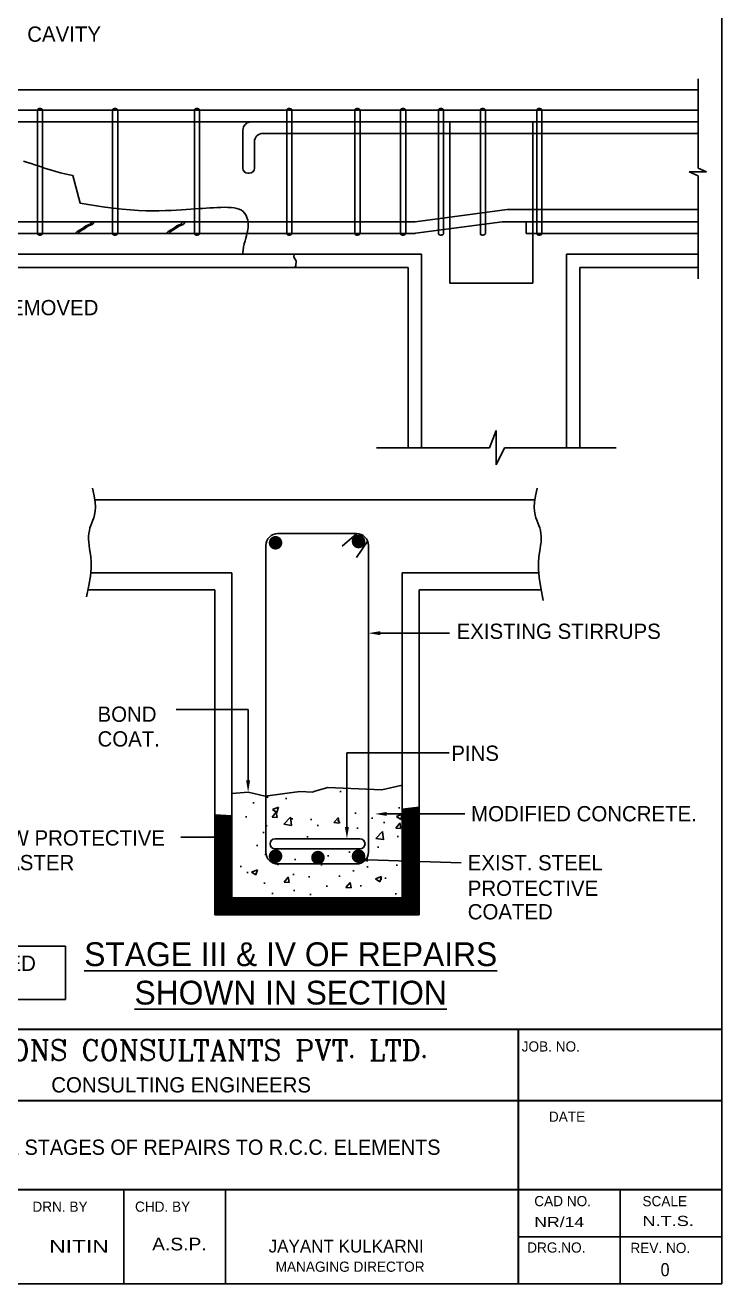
# Model space of a CAD drawing. Header units: millimetres. Extents: x -8855 to 105318, y -17958 to 67465.
# Drawn here: x 3653 to 11878, y 3894 to 18744 of the extents above; entities that cross this region are included whole.
import ezdxf
from ezdxf.lldxf.tags import DXFTag

# ---------------------------------------------------------------- set-up
doc = ezdxf.new("R2010")
doc.units = ezdxf.units.MM
doc.header["$LTSCALE"] = 25
for name, color, linetype in [('9', 3, 'Continuous'), ('DIM', 5, 'Continuous'), ('REN', 3, 'Continuous'), ('TEXT', 2, 'Continuous')]:
    doc.layers.add(name, color=color, linetype=linetype)
doc.styles.add('ROMANC', font='romanc', dxfattribs={"height": 5})
doc.styles.add('ROMANS', font='stylu.ttf')
tags = doc.linetypes.add('HIDDEN2', pattern=[4.7625, 3.175, -1.5875]).pattern_tags.tags
tags[6:7] = [DXFTag(74, 4), DXFTag(75, 0), DXFTag(340, '0'), DXFTag(46, 1.0), DXFTag(50, 0.0), DXFTag(44, 0.0), DXFTag(45, 0.0)]
tags[4:5] = [DXFTag(74, 4), DXFTag(75, 0), DXFTag(340, '0'), DXFTag(46, 1.0), DXFTag(50, 0.0), DXFTag(44, 0.0), DXFTag(45, 0.0)]

msp = doc.modelspace()

# ---------------------------------------------------------------- hatches: boundary and pattern name
h = msp.add_hatch()
h.set_pattern_fill('AR-CONC', color=1, scale=4, style=0)
h.set_pattern_definition([(50, (270911.4, 26129.16), (728.7387, -63.7563), [76.2, -838.2]), (355, (270911.4, 26129.16), (-140.9713, 764.2266), [60.96, -670.56]), (100.451, (270972.1, 26123.85), (587.77, 700.4668), [64.76, -712.36]), (46.1842, (270911.4, 26332.4), (1084.3162, -168.1693), [114.3, -1257.3]), (96.6356, (271001.8, 26318.3), (949.617, 989.7022), [97.14, -1068.54]), (351.184, (270911.4, 26332.4), (949.6184, 989.7005), [91.44, -1005.84]), (21, (271013, 26281.56), (606.4595, -409.0621), [76.2, -838.2]), (326, (271013, 26281.56), (247.2081, 736.7519), [60.96, -670.56]), (71.4514, (271063.54, 26247.5), (853.666, 327.6914), [64.76, -712.36]), (37.5, (270911.4, 26129.16), (12.35441, 338.22016), [0, -662.432, 0, -680.72, 0, -673.1]), (7.5, (270911.4, 26129.16), (267.27865, 400.7223), [0, -388.112, 0, -647.192, 0, -256.54]), (327.5, (270684.83, 26129.16), (542.36238, -22.91498), [0, -254, 0, -792.48, 0, -1051.56]), (317.5, (270583.23, 26129.16), (592.5167, 101.706), [0, -330.2, 0, -526.288, 0, -746.76])])
h.paths.add_polyline_path([(8099.2566, 8455.85502), (8099.2566, 9783.87971), (7859.65722, 9729.84807), (7699.2566, 9737.12935), (7699.2566, 8995.85502, -0.4142135624), (7559.2566, 8855.85502), (6630.87922, 8855.85502, -0.4142135624), (6490.87922, 8995.85502), (6490.87922, 9654.39535), (6281.40687, 9700.81819), (6090.87922, 9686.72363), (6090.87922, 8455.85502)])
h.paths.add_polyline_path([(7055.4369, 9710.49482), (7045.38865, 9702.42393), (6891.83935, 9710.49482), (6490.87922, 9657.3596), (6490.87922, 8995.85502, 0.4142135624), (6630.87922, 8855.85502), (7559.2566, 8855.85502, 0.4142135624), (7699.2566, 8995.85502), (7699.2566, 9737.12935), (7220.15663, 9758.87779)], flags=17)
h.paths.add_polyline_path([(7600.01257, 9153.22572, -0.4142135624), (7660.01257, 9093.22572), (7660.01257, 9092.88766, -0.4142135624), (7600.01257, 9032.88766), (6599.76306, 9032.88766, -0.4142135624), (6539.76306, 9092.88766), (6539.76306, 9093.22572, -0.4142135624), (6599.76306, 9153.22572)], flags=16)
h.paths.add_polyline_path([(7623.16243, 8947.30399, -1), (7543.16243, 8947.30399, -1)], flags=16)
h.paths.add_polyline_path([(6644.77279, 8947.30399, -1), (6564.77279, 8947.30399, -1)], flags=16)
h = msp.add_hatch()
h.set_pattern_fill('ANSI31', color=256, scale=40, style=0)
h.set_pattern_definition([(45, (0, 0), (-3.535534, 3.535534), [])])
h.paths.add_polyline_path([(8299.2566, 8255.85502), (8299.2566, 9526.07419), (8099.2566, 9501.10715), (8099.2566, 8455.85502), (6090.87922, 8455.85502), (6090.87922, 9421.37653), (5890.87922, 9434.69229), (5890.87922, 8255.85502)])

# ---------------------------------------------------------------- linework, layer by layer
for p, q in [((11865.99782, 3906.40728), (11865.99782, 32141.71581)), ((-7473.45819, 17980.02912), (11589.36254, 17980.02912)), ((11589.36254, 18110.47569), (11589.36254, 17058.90247)), ((11482.68478, 17013.33063), (11589.36254, 16969.64091)), ((11482.68478, 17013.33063), (11687.09331, 17013.33063)), ((11687.09331, 17013.33063), (11589.36254, 17058.90247)), ((11589.36254, 16969.64091), (11589.36254, 15755.03624)), ((9335.97186, 16570.45082), (8249.0639, 16426.54894)), ((-1860.71965, 16426.0299), (6280.3838, 16426.0299)), ((9278.33028, 16425.51085), (8258.03565, 16290.42829)), ((9559.35959, 16289.90924), (9559.35959, 16426.0299)), ((-1850.24215, 16289.90924), (6268.14297, 16289.90924)), ((6216.21955, 16045.6579), (8326.96582, 16045.6579)), ((8326.96582, 16045.6579), (8326.96582, 13759.76307)), ((10033.78932, 13759.76307), (10033.78932, 16045.6579)), ((10033.78932, 16045.6579), (11589.36254, 16045.6579)), ((6214.28251, 15885.6579), (8166.96582, 15885.6579)), ((8166.96582, 15885.6579), (8166.96582, 13759.76307)), ((10193.78932, 13759.76307), (10193.78932, 15885.6579)), ((10193.78932, 15885.6579), (11589.36254, 15885.6579)), ((9207.25697, 13964.15577), (9126.21751, 13759.76307)), ((9207.25697, 13562.39528), (9207.25697, 13964.15577)), ((7794.00415, 13759.76307), (9126.21751, 13759.76307)), ((9207.25697, 13562.39528), (9303.9154, 13759.76307)), ((9303.9154, 13759.76307), (10620.50979, 13759.76307)), ((4469.93896, 13149.95791), (9666.15054, 13149.95791)), ((4424.84068, 12286.35801), (6090.87922, 12286.35801)), ((6090.87922, 12286.35801), (6090.87922, 8455.85502)), ((8099.2566, 8455.85502), (8099.2566, 12286.35801)), ((8099.2566, 12286.35801), (9709.95069, 12286.35801)), ((4392.10659, 12086.35801), (5890.87922, 12086.35801)), ((5890.87922, 12086.35801), (5890.87922, 8255.85502)), ((8299.2566, 8255.85502), (8299.2566, 12086.35801)), ((8299.2566, 12086.35801), (9737.23975, 12086.35801)), ((8099.2566, 9501.10715), (8299.2566, 9526.07419)), ((6090.87922, 9421.37653), (5890.87922, 9434.69229)), ((7660.01257, 9092.88766), (7660.01257, 9093.22572)), ((6090.87922, 8455.85502), (8099.2566, 8455.85502)), ((5890.87922, 8255.85502), (8299.2566, 8255.85502)), ((-7613.86186, 3906.40728), (11865.99782, 3906.40728))]:
    msp.add_line(p, q)
at = {"linetype": 'HIDDEN2'}
for p, q in [((-7473.45819, 17740.27127), (11589.36254, 17740.27127)), ((3797.50072, 17740.27127), (3797.50072, 16289.90924)), ((3857.50072, 17740.27127), (3857.50072, 16289.90924)), ((4683.3501, 17740.27127), (4683.3501, 16289.90924)), ((4743.3501, 17740.27127), (4743.3501, 16289.90924)), ((5649.73124, 17740.27127), (5649.73124, 16289.90924)), ((5709.73124, 17740.27127), (5709.73124, 16289.90924)), ((6736.90988, 17740.27127), (6736.90988, 16289.90924)), ((6796.90988, 17740.27127), (6796.90988, 16289.90924)), ((7541.03619, 17740.27127), (7541.03619, 16289.90924)), ((7601.03619, 17740.27127), (7601.03619, 16289.90924)), ((8079.47013, 17740.27127), (8079.47013, 16289.90924)), ((8139.47013, 17740.27127), (8139.47013, 16289.90924)), ((8526.20693, 17740.27127), (8526.20693, 16289.90924)), ((8586.20693, 17740.27127), (8586.20693, 16289.90924)), ((9019.40873, 17740.27127), (9019.40873, 16289.90924)), ((9079.40873, 17740.27127), (9079.40873, 16289.90924)), ((9685.37291, 17740.27127), (9685.37291, 16289.90924)), ((9745.37291, 17740.27127), (9745.37291, 16289.90924)), ((-7473.45819, 17604.15062), (11589.36254, 17604.15062)), ((6219.44877, 17504.15062), (6219.44877, 17057.34296)), ((6455.56942, 17468.02996), (11589.36254, 17468.02996)), ((6355.56942, 17368.02996), (6355.56942, 17057.34296)), ((6279.44877, 16997.34296), (6295.56942, 16997.34296)), ((11589.36254, 16570.96986), (9343.84688, 16570.96986)), ((6280.3838, 16426.0299), (8241.18888, 16426.0299)), ((9286.2053, 16426.0299), (11589.36254, 16426.0299)), ((6268.14297, 16289.90924), (8250.16063, 16289.90924)), ((9559.35959, 16289.90924), (11589.36254, 16289.90924)), ((-1893.82758, 16045.6579), (6216.21955, 16045.6579)), ((-1856.28221, 15885.6579), (6214.28251, 15885.6579))]:
    msp.add_line(p, q, dxfattribs=at)
at = {"color": 8}
for p, q in [((-5247.28416, 17604.15062), (8660.72941, 17604.15062)), ((8660.72941, 17604.15062), (8660.72941, 15703.44137)), ((9638.41421, 15703.44137), (9638.41421, 17604.15062)), ((9638.41421, 17604.15062), (11589.36254, 17604.15062)), ((8660.72941, 15703.44137), (9638.41421, 15703.44137))]:
    msp.add_line(p, q, dxfattribs=at)
for points in [[(3857.50072, 17740.27127), (3856.2557, 17743.7942), (3855.09578, 17746.68701), (3854.00356, 17749.02833), (3852.96161, 17750.8968), (3851.95252, 17752.37107), (3850.95888, 17753.52979), (3849.96327, 17754.45158), (3848.94827, 17755.21509), (3847.90115, 17755.88676), (3846.82797, 17756.48416), (3845.73945, 17757.01264), (3844.64633, 17757.47756), (3843.55935, 17757.88429), (3842.48923, 17758.23819), (3841.44671, 17758.54461), (3840.44253, 17758.80892), (3839.48154, 17759.03634), (3838.54508, 17759.2316), (3837.60863, 17759.39929), (3836.64764, 17759.54401), (3835.63757, 17759.67035), (3834.5539, 17759.78291), (3833.37208, 17759.88628), (3832.06759, 17759.98505), (3830.62355, 17760.08179), (3829.05376, 17760.17086), (3827.3797, 17760.24462), (3825.62282, 17760.29541), (3823.80461, 17760.31557), (3821.94654, 17760.29745), (3820.07006, 17760.23338), (3818.19664, 17760.11571), (3816.34521, 17759.93614), (3814.52445, 17759.68383), (3812.7405, 17759.34728), (3810.99949, 17758.91503), (3809.30755, 17758.37557), (3807.67082, 17757.71742), (3806.09543, 17756.9291), (3804.58752, 17755.99913), (3803.15676, 17754.91247), (3801.82697, 17753.63997), (3800.6255, 17752.14893), (3799.57973, 17750.40666), (3798.71701, 17748.38045), (3798.06469, 17746.03762), (3797.65014, 17743.34546), (3797.50072, 17740.27127)], [(4743.3501, 17740.27127), (4742.10507, 17743.7942), (4740.94516, 17746.68701), (4739.85294, 17749.02833), (4738.81099, 17750.8968), (4737.8019, 17752.37107), (4736.80826, 17753.52979), (4735.81265, 17754.45158), (4734.79764, 17755.21509), (4733.75053, 17755.88676), (4732.67735, 17756.48416), (4731.58883, 17757.01264), (4730.49571, 17757.47756), (4729.40872, 17757.88429), (4728.33861, 17758.23819), (4727.29609, 17758.54461), (4726.29191, 17758.80892), (4725.33092, 17759.03634), (4724.39446, 17759.2316), (4723.45801, 17759.39929), (4722.49701, 17759.54401), (4721.48695, 17759.67035), (4720.40328, 17759.78291), (4719.22146, 17759.88628), (4717.91697, 17759.98505), (4716.47293, 17760.08179), (4714.90314, 17760.17086), (4713.22907, 17760.24462), (4711.4722, 17760.29541), (4709.65399, 17760.31557), (4707.79591, 17760.29745), (4705.91943, 17760.23338), (4704.04602, 17760.11571), (4702.19459, 17759.93614), (4700.37383, 17759.68383), (4698.58988, 17759.34728), (4696.84886, 17758.91503), (4695.15693, 17758.37557), (4693.52019, 17757.71742), (4691.94481, 17756.9291), (4690.4369, 17755.99913), (4689.00613, 17754.91247), (4687.67634, 17753.63997), (4686.47488, 17752.14893), (4685.42911, 17750.40666), (4684.56639, 17748.38045), (4683.91407, 17746.03762), (4683.49952, 17743.34546), (4683.3501, 17740.27127)], [(5709.73124, 17740.27127), (5708.48621, 17743.7942), (5707.3263, 17746.68701), (5706.23408, 17749.02833), (5705.19213, 17750.8968), (5704.18304, 17752.37107), (5703.1894, 17753.52979), (5702.19379, 17754.45158), (5701.17878, 17755.21509), (5700.13167, 17755.88676), (5699.05849, 17756.48416), (5697.96997, 17757.01264), (5696.87685, 17757.47756), (5695.78986, 17757.88429), (5694.71975, 17758.23819), (5693.67723, 17758.54461), (5692.67305, 17758.80892), (5691.71206, 17759.03634), (5690.7756, 17759.2316), (5689.83915, 17759.39929), (5688.87815, 17759.54401), (5687.86809, 17759.67035), (5686.78442, 17759.78291), (5685.6026, 17759.88628), (5684.29811, 17759.98505), (5682.85407, 17760.08179), (5681.28428, 17760.17086), (5679.61021, 17760.24462), (5677.85334, 17760.29541), (5676.03513, 17760.31557), (5674.17705, 17760.29745), (5672.30057, 17760.23338), (5670.42716, 17760.11571), (5668.57573, 17759.93614), (5666.75497, 17759.68383), (5664.97102, 17759.34728), (5663.23, 17758.91503), (5661.53807, 17758.37557), (5659.90133, 17757.71742), (5658.32595, 17756.9291), (5656.81804, 17755.99913), (5655.38727, 17754.91247), (5654.05748, 17753.63997), (5652.85602, 17752.14893), (5651.81025, 17750.40666), (5650.94753, 17748.38045), (5650.29521, 17746.03762), (5649.88066, 17743.34546), (5649.73124, 17740.27127)], [(6796.90988, 17740.27127), (6795.66486, 17743.7942), (6794.50494, 17746.68701), (6793.41272, 17749.02833), (6792.37078, 17750.8968), (6791.36169, 17752.37107), (6790.36805, 17753.52979), (6789.37243, 17754.45158), (6788.35743, 17755.21509), (6787.31032, 17755.88676), (6786.23713, 17756.48416), (6785.14862, 17757.01264), (6784.0555, 17757.47756), (6782.96851, 17757.88429), (6781.89839, 17758.23819), (6780.85587, 17758.54461), (6779.85169, 17758.80892), (6778.8907, 17759.03634), (6777.95425, 17759.2316), (6777.01779, 17759.39929), (6776.0568, 17759.54401), (6775.04674, 17759.67035), (6773.96306, 17759.78291), (6772.78125, 17759.88628), (6771.47675, 17759.98505), (6770.03271, 17760.08179), (6768.46292, 17760.17086), (6766.78886, 17760.24462), (6765.03199, 17760.29541), (6763.21378, 17760.31557), (6761.3557, 17760.29745), (6759.47922, 17760.23338), (6757.60581, 17760.11571), (6755.75438, 17759.93614), (6753.93362, 17759.68383), (6752.14966, 17759.34728), (6750.40865, 17758.91503), (6748.71671, 17758.37557), (6747.07998, 17757.71742), (6745.50459, 17756.9291), (6743.99668, 17755.99913), (6742.56592, 17754.91247), (6741.23613, 17753.63997), (6740.03467, 17752.14893), (6738.9889, 17750.40666), (6738.12617, 17748.38045), (6737.47386, 17746.03762), (6737.05931, 17743.34546), (6736.90988, 17740.27127)], [(7601.03619, 17740.27127), (7599.79116, 17743.7942), (7598.63125, 17746.68701), (7597.53903, 17749.02833), (7596.49708, 17750.8968), (7595.48799, 17752.37107), (7594.49435, 17753.52979), (7593.49874, 17754.45158), (7592.48374, 17755.21509), (7591.43662, 17755.88676), (7590.36344, 17756.48416), (7589.27492, 17757.01264), (7588.1818, 17757.47756), (7587.09481, 17757.88429), (7586.0247, 17758.23819), (7584.98218, 17758.54461), (7583.978, 17758.80892), (7583.01701, 17759.03634), (7582.08055, 17759.2316), (7581.1441, 17759.39929), (7580.18311, 17759.54401), (7579.17304, 17759.67035), (7578.08937, 17759.78291), (7576.90755, 17759.88628), (7575.60306, 17759.98505), (7574.15902, 17760.08179), (7572.58923, 17760.17086), (7570.91516, 17760.24462), (7569.15829, 17760.29541), (7567.34008, 17760.31557), (7565.482, 17760.29745), (7563.60552, 17760.23338), (7561.73211, 17760.11571), (7559.88068, 17759.93614), (7558.05992, 17759.68383), (7556.27597, 17759.34728), (7554.53495, 17758.91503), (7552.84302, 17758.37557), (7551.20629, 17757.71742), (7549.6309, 17756.9291), (7548.12299, 17755.99913), (7546.69223, 17754.91247), (7545.36243, 17753.63997), (7544.16097, 17752.14893), (7543.1152, 17750.40666), (7542.25248, 17748.38045), (7541.60016, 17746.03762), (7541.18561, 17743.34546), (7541.03619, 17740.27127)], [(8139.47013, 17740.27127), (8138.2251, 17743.7942), (8137.06519, 17746.68701), (8135.97297, 17749.02833), (8134.93102, 17750.8968), (8133.92193, 17752.37107), (8132.92829, 17753.52979), (8131.93268, 17754.45158), (8130.91768, 17755.21509), (8129.87056, 17755.88676), (8128.79738, 17756.48416), (8127.70886, 17757.01264), (8126.61574, 17757.47756), (8125.52875, 17757.88429), (8124.45864, 17758.23819), (8123.41612, 17758.54461), (8122.41194, 17758.80892), (8121.45095, 17759.03634), (8120.51449, 17759.2316), (8119.57804, 17759.39929), (8118.61705, 17759.54401), (8117.60698, 17759.67035), (8116.52331, 17759.78291), (8115.34149, 17759.88628), (8114.037, 17759.98505), (8112.59296, 17760.08179), (8111.02317, 17760.17086), (8109.3491, 17760.24462), (8107.59223, 17760.29541), (8105.77402, 17760.31557), (8103.91594, 17760.29745), (8102.03946, 17760.23338), (8100.16605, 17760.11571), (8098.31462, 17759.93614), (8096.49386, 17759.68383), (8094.70991, 17759.34728), (8092.96889, 17758.91503), (8091.27696, 17758.37557), (8089.64023, 17757.71742), (8088.06484, 17756.9291), (8086.55693, 17755.99913), (8085.12617, 17754.91247), (8083.79637, 17753.63997), (8082.59491, 17752.14893), (8081.54914, 17750.40666), (8080.68642, 17748.38045), (8080.0341, 17746.03762), (8079.61955, 17743.34546), (8079.47013, 17740.27127)], [(8586.20693, 17740.27127), (8584.96191, 17743.7942), (8583.80199, 17746.68701), (8582.70977, 17749.02833), (8581.66783, 17750.8968), (8580.65874, 17752.37107), (8579.6651, 17753.52979), (8578.66948, 17754.45158), (8577.65448, 17755.21509), (8576.60737, 17755.88676), (8575.53418, 17756.48416), (8574.44567, 17757.01264), (8573.35255, 17757.47756), (8572.26556, 17757.88429), (8571.19544, 17758.23819), (8570.15292, 17758.54461), (8569.14874, 17758.80892), (8568.18775, 17759.03634), (8567.2513, 17759.2316), (8566.31484, 17759.39929), (8565.35385, 17759.54401), (8564.34379, 17759.67035), (8563.26011, 17759.78291), (8562.0783, 17759.88628), (8560.7738, 17759.98505), (8559.32976, 17760.08179), (8557.75997, 17760.17086), (8556.08591, 17760.24462), (8554.32904, 17760.29541), (8552.51083, 17760.31557), (8550.65275, 17760.29745), (8548.77627, 17760.23338), (8546.90286, 17760.11571), (8545.05143, 17759.93614), (8543.23067, 17759.68383), (8541.44671, 17759.34728), (8539.7057, 17758.91503), (8538.01376, 17758.37557), (8536.37703, 17757.71742), (8534.80164, 17756.9291), (8533.29373, 17755.99913), (8531.86297, 17754.91247), (8530.53318, 17753.63997), (8529.33172, 17752.14893), (8528.28595, 17750.40666), (8527.42322, 17748.38045), (8526.77091, 17746.03762), (8526.35636, 17743.34546), (8526.20693, 17740.27127)], [(9079.40873, 17740.27127), (9078.16371, 17743.7942), (9077.00379, 17746.68701), (9075.91157, 17749.02833), (9074.86963, 17750.8968), (9073.86054, 17752.37107), (9072.8669, 17753.52979), (9071.87128, 17754.45158), (9070.85628, 17755.21509), (9069.80917, 17755.88676), (9068.73598, 17756.48416), (9067.64747, 17757.01264), (9066.55435, 17757.47756), (9065.46736, 17757.88429), (9064.39724, 17758.23819), (9063.35472, 17758.54461), (9062.35054, 17758.80892), (9061.38955, 17759.03634), (9060.4531, 17759.2316), (9059.51664, 17759.39929), (9058.55565, 17759.54401), (9057.54559, 17759.67035), (9056.46191, 17759.78291), (9055.2801, 17759.88628), (9053.9756, 17759.98505), (9052.53156, 17760.08179), (9050.96177, 17760.17086), (9049.28771, 17760.24462), (9047.53084, 17760.29541), (9045.71263, 17760.31557), (9043.85455, 17760.29745), (9041.97807, 17760.23338), (9040.10466, 17760.11571), (9038.25323, 17759.93614), (9036.43247, 17759.68383), (9034.64851, 17759.34728), (9032.9075, 17758.91503), (9031.21556, 17758.37557), (9029.57883, 17757.71742), (9028.00344, 17756.9291), (9026.49553, 17755.99913), (9025.06477, 17754.91247), (9023.73498, 17753.63997), (9022.53352, 17752.14893), (9021.48775, 17750.40666), (9020.62502, 17748.38045), (9019.97271, 17746.03762), (9019.55816, 17743.34546), (9019.40873, 17740.27127)], [(9745.37291, 17740.27127), (9744.12789, 17743.7942), (9742.96797, 17746.68701), (9741.87575, 17749.02833), (9740.8338, 17750.8968), (9739.82471, 17752.37107), (9738.83107, 17753.52979), (9737.83546, 17754.45158), (9736.82046, 17755.21509), (9735.77334, 17755.88676), (9734.70016, 17756.48416), (9733.61164, 17757.01264), (9732.51852, 17757.47756), (9731.43154, 17757.88429), (9730.36142, 17758.23819), (9729.3189, 17758.54461), (9728.31472, 17758.80892), (9727.35373, 17759.03634), (9726.41727, 17759.2316), (9725.48082, 17759.39929), (9724.51983, 17759.54401), (9723.50976, 17759.67035), (9722.42609, 17759.78291), (9721.24427, 17759.88628), (9719.93978, 17759.98505), (9718.49574, 17760.08179), (9716.92595, 17760.17086), (9715.25189, 17760.24462), (9713.49501, 17760.29541), (9711.6768, 17760.31557), (9709.81873, 17760.29745), (9707.94225, 17760.23338), (9706.06883, 17760.11571), (9704.2174, 17759.93614), (9702.39664, 17759.68383), (9700.61269, 17759.34728), (9698.87168, 17758.91503), (9697.17974, 17758.37557), (9695.54301, 17757.71742), (9693.96762, 17756.9291), (9692.45971, 17755.99913), (9691.02895, 17754.91247), (9689.69916, 17753.63997), (9688.49769, 17752.14893), (9687.45192, 17750.40666), (9686.5892, 17748.38045), (9685.93688, 17746.03762), (9685.52233, 17743.34546), (9685.37291, 17740.27127)], [(3631.55572, 17139.30089), (3678.65081, 17126.09688), (3723.38129, 17112.58816), (3765.25136, 17099.07943), (3804.15295, 17085.79924), (3841.52899, 17072.6714), (3879.21014, 17059.54356), (3919.02706, 17046.26336), (3962.81041, 17032.67846), (4012.39087, 17018.6365), (4069.59909, 17003.98512), (4136.26574, 16988.57197), (4213.56677, 16972.35262), (4300.05925, 16645.99992), (4393.64555, 16629.43778), (4492.22804, 16613.44697), (4593.70908, 16598.52263), (4695.99104, 16585.15992), (4796.97628, 16573.85399), (4894.56716, 16565.09999), (4987.04745, 16559.24071), (5074.22643, 16556.00953), (5156.29482, 16554.98749), (5233.4433, 16555.7556), (5305.86257, 16557.8949), (5373.74331, 16560.98642), (5437.27624, 16564.61117), (5496.65203, 16568.35019), (5552.11859, 16571.86068), (5604.15266, 16575.10455), (5653.28818, 16578.11989), (5700.05909, 16580.94479), (5744.99934, 16583.61734), (5788.64287, 16586.17562), (5831.52362, 16588.65773), (5874.17554, 16591.10175), (5916.94823, 16593.46959), (5959.45394, 16595.41846), (6001.1206, 16596.52938), (6041.37612, 16596.38338), (6079.64842, 16594.56148), (6115.36542, 16590.64472), (6147.95503, 16584.21412), (6176.84517, 16574.8507), (6201.60997, 16562.28784), (6222.40832, 16546.86835), (6239.54535, 16529.08737), (6253.32616, 16509.44006), (6264.05586, 16488.42156), (6272.03957, 16466.52702), (6277.5824, 16444.25161), (6280.98945, 16422.09045), (6282.53724, 16400.38954), (6282.38785, 16378.89811), (6280.67478, 16357.21624), (6277.53149, 16334.944), (6273.09149, 16311.68146), (6267.48826, 16287.02869), (6260.85528, 16260.58575), (6253.32604, 16231.95273), (6245.10715, 16200.74844), (6236.69769, 16166.66675), (6228.66987, 16129.42028), (6221.59589, 16088.72165), (6216.21955, 16045.6579)], [(4442.47042, 16426.0299), (4418.22662, 16398.3592), (4368.54543, 16377.09543), (4329.51036, 16348.74358), (4265.63455, 16309.76001), (4243.95063, 16289.90924)], [(4470.4162, 16426.0299), (4443.06734, 16394.81524), (4393.38616, 16373.55147), (4354.35108, 16345.19962), (4290.47528, 16306.21605), (4272.66259, 16289.90924)], [(5514.17895, 16426.0299), (5489.93515, 16398.3592), (5440.25397, 16377.09543), (5401.21889, 16348.74358), (5337.34309, 16309.76001), (5315.65916, 16289.90924)], [(5542.12473, 16426.0299), (5514.77588, 16394.81524), (5465.0947, 16373.55147), (5426.05962, 16345.19962), (5362.18381, 16306.21605), (5344.37112, 16289.90924)], [(3857.50072, 16289.90924), (3856.2557, 16286.38631), (3855.09578, 16283.4935), (3854.00356, 16281.15218), (3852.96161, 16279.28371), (3851.95252, 16277.80944), (3850.95888, 16276.65073), (3849.96327, 16275.72893), (3848.94827, 16274.96542), (3847.90115, 16274.29375), (3846.82797, 16273.69635), (3845.73945, 16273.16787), (3844.64633, 16272.70295), (3843.55935, 16272.29622), (3842.48923, 16271.94232), (3841.44671, 16271.6359), (3840.44253, 16271.37159), (3839.48154, 16271.14417), (3838.54508, 16270.94891), (3837.60863, 16270.78122), (3836.64764, 16270.6365), (3835.63757, 16270.51016), (3834.5539, 16270.3976), (3833.37208, 16270.29423), (3832.06759, 16270.19546), (3830.62355, 16270.09872), (3829.05376, 16270.00965), (3827.3797, 16269.93589), (3825.62282, 16269.8851), (3823.80461, 16269.86494), (3821.94654, 16269.88306), (3820.07006, 16269.94713), (3818.19664, 16270.06481), (3816.34521, 16270.24437), (3814.52445, 16270.49668), (3812.7405, 16270.83323), (3810.99949, 16271.26548), (3809.30755, 16271.80494), (3807.67082, 16272.46309), (3806.09543, 16273.25141), (3804.58752, 16274.18138), (3803.15676, 16275.26804), (3801.82697, 16276.54054), (3800.6255, 16278.03158), (3799.57973, 16279.77385), (3798.71701, 16281.80006), (3798.06469, 16284.14289), (3797.65014, 16286.83505), (3797.50072, 16289.90924)], [(4743.3501, 16289.90924), (4742.10507, 16286.38631), (4740.94516, 16283.4935), (4739.85294, 16281.15218), (4738.81099, 16279.28371), (4737.8019, 16277.80944), (4736.80826, 16276.65073), (4735.81265, 16275.72893), (4734.79764, 16274.96542), (4733.75053, 16274.29375), (4732.67735, 16273.69635), (4731.58883, 16273.16787), (4730.49571, 16272.70295), (4729.40872, 16272.29622), (4728.33861, 16271.94232), (4727.29609, 16271.6359), (4726.29191, 16271.37159), (4725.33092, 16271.14417), (4724.39446, 16270.94891), (4723.45801, 16270.78122), (4722.49701, 16270.6365), (4721.48695, 16270.51016), (4720.40328, 16270.3976), (4719.22146, 16270.29423), (4717.91697, 16270.19546), (4716.47293, 16270.09872), (4714.90314, 16270.00965), (4713.22907, 16269.93589), (4711.4722, 16269.8851), (4709.65399, 16269.86494), (4707.79591, 16269.88306), (4705.91943, 16269.94713), (4704.04602, 16270.06481), (4702.19459, 16270.24437), (4700.37383, 16270.49668), (4698.58988, 16270.83323), (4696.84886, 16271.26548), (4695.15693, 16271.80494), (4693.52019, 16272.46309), (4691.94481, 16273.25141), (4690.4369, 16274.18138), (4689.00613, 16275.26804), (4687.67634, 16276.54054), (4686.47488, 16278.03158), (4685.42911, 16279.77385), (4684.56639, 16281.80006), (4683.91407, 16284.14289), (4683.49952, 16286.83505), (4683.3501, 16289.90924)], [(5709.73124, 16289.90924), (5708.48621, 16286.38631), (5707.3263, 16283.4935), (5706.23408, 16281.15218), (5705.19213, 16279.28371), (5704.18304, 16277.80944), (5703.1894, 16276.65073), (5702.19379, 16275.72893), (5701.17878, 16274.96542), (5700.13167, 16274.29375), (5699.05849, 16273.69635), (5697.96997, 16273.16787), (5696.87685, 16272.70295), (5695.78986, 16272.29622), (5694.71975, 16271.94232), (5693.67723, 16271.6359), (5692.67305, 16271.37159), (5691.71206, 16271.14417), (5690.7756, 16270.94891), (5689.83915, 16270.78122), (5688.87815, 16270.6365), (5687.86809, 16270.51016), (5686.78442, 16270.3976), (5685.6026, 16270.29423), (5684.29811, 16270.19546), (5682.85407, 16270.09872), (5681.28428, 16270.00965), (5679.61021, 16269.93589), (5677.85334, 16269.8851), (5676.03513, 16269.86494), (5674.17705, 16269.88306), (5672.30057, 16269.94713), (5670.42716, 16270.06481), (5668.57573, 16270.24437), (5666.75497, 16270.49668), (5664.97102, 16270.83323), (5663.23, 16271.26548), (5661.53807, 16271.80494), (5659.90133, 16272.46309), (5658.32595, 16273.25141), (5656.81804, 16274.18138), (5655.38727, 16275.26804), (5654.05748, 16276.54054), (5652.85602, 16278.03158), (5651.81025, 16279.77385), (5650.94753, 16281.80006), (5650.29521, 16284.14289), (5649.88066, 16286.83505), (5649.73124, 16289.90924)], [(6796.90988, 16289.90924), (6795.66486, 16286.38631), (6794.50494, 16283.4935), (6793.41272, 16281.15218), (6792.37078, 16279.28371), (6791.36169, 16277.80944), (6790.36805, 16276.65073), (6789.37243, 16275.72893), (6788.35743, 16274.96542), (6787.31032, 16274.29375), (6786.23713, 16273.69635), (6785.14862, 16273.16787), (6784.0555, 16272.70295), (6782.96851, 16272.29622), (6781.89839, 16271.94232), (6780.85587, 16271.6359), (6779.85169, 16271.37159), (6778.8907, 16271.14417), (6777.95425, 16270.94891), (6777.01779, 16270.78122), (6776.0568, 16270.6365), (6775.04674, 16270.51016), (6773.96306, 16270.3976), (6772.78125, 16270.29423), (6771.47675, 16270.19546), (6770.03271, 16270.09872), (6768.46292, 16270.00965), (6766.78886, 16269.93589), (6765.03199, 16269.8851), (6763.21378, 16269.86494), (6761.3557, 16269.88306), (6759.47922, 16269.94713), (6757.60581, 16270.06481), (6755.75438, 16270.24437), (6753.93362, 16270.49668), (6752.14966, 16270.83323), (6750.40865, 16271.26548), (6748.71671, 16271.80494), (6747.07998, 16272.46309), (6745.50459, 16273.25141), (6743.99668, 16274.18138), (6742.56592, 16275.26804), (6741.23613, 16276.54054), (6740.03467, 16278.03158), (6738.9889, 16279.77385), (6738.12617, 16281.80006), (6737.47386, 16284.14289), (6737.05931, 16286.83505), (6736.90988, 16289.90924)], [(7601.03619, 16289.90924), (7599.79116, 16286.38631), (7598.63125, 16283.4935), (7597.53903, 16281.15218), (7596.49708, 16279.28371), (7595.48799, 16277.80944), (7594.49435, 16276.65073), (7593.49874, 16275.72893), (7592.48374, 16274.96542), (7591.43662, 16274.29375), (7590.36344, 16273.69635), (7589.27492, 16273.16787), (7588.1818, 16272.70295), (7587.09481, 16272.29622), (7586.0247, 16271.94232), (7584.98218, 16271.6359), (7583.978, 16271.37159), (7583.01701, 16271.14417), (7582.08055, 16270.94891), (7581.1441, 16270.78122), (7580.18311, 16270.6365), (7579.17304, 16270.51016), (7578.08937, 16270.3976), (7576.90755, 16270.29423), (7575.60306, 16270.19546), (7574.15902, 16270.09872), (7572.58923, 16270.00965), (7570.91516, 16269.93589), (7569.15829, 16269.8851), (7567.34008, 16269.86494), (7565.482, 16269.88306), (7563.60552, 16269.94713), (7561.73211, 16270.06481), (7559.88068, 16270.24437), (7558.05992, 16270.49668), (7556.27597, 16270.83323), (7554.53495, 16271.26548), (7552.84302, 16271.80494), (7551.20629, 16272.46309), (7549.6309, 16273.25141), (7548.12299, 16274.18138), (7546.69223, 16275.26804), (7545.36243, 16276.54054), (7544.16097, 16278.03158), (7543.1152, 16279.77385), (7542.25248, 16281.80006), (7541.60016, 16284.14289), (7541.18561, 16286.83505), (7541.03619, 16289.90924)], [(8139.47013, 16289.90924), (8138.2251, 16286.38631), (8137.06519, 16283.4935), (8135.97297, 16281.15218), (8134.93102, 16279.28371), (8133.92193, 16277.80944), (8132.92829, 16276.65073), (8131.93268, 16275.72893), (8130.91768, 16274.96542), (8129.87056, 16274.29375), (8128.79738, 16273.69635), (8127.70886, 16273.16787), (8126.61574, 16272.70295), (8125.52875, 16272.29622), (8124.45864, 16271.94232), (8123.41612, 16271.6359), (8122.41194, 16271.37159), (8121.45095, 16271.14417), (8120.51449, 16270.94891), (8119.57804, 16270.78122), (8118.61705, 16270.6365), (8117.60698, 16270.51016), (8116.52331, 16270.3976), (8115.34149, 16270.29423), (8114.037, 16270.19546), (8112.59296, 16270.09872), (8111.02317, 16270.00965), (8109.3491, 16269.93589), (8107.59223, 16269.8851), (8105.77402, 16269.86494), (8103.91594, 16269.88306), (8102.03946, 16269.94713), (8100.16605, 16270.06481), (8098.31462, 16270.24437), (8096.49386, 16270.49668), (8094.70991, 16270.83323), (8092.96889, 16271.26548), (8091.27696, 16271.80494), (8089.64023, 16272.46309), (8088.06484, 16273.25141), (8086.55693, 16274.18138), (8085.12617, 16275.26804), (8083.79637, 16276.54054), (8082.59491, 16278.03158), (8081.54914, 16279.77385), (8080.68642, 16281.80006), (8080.0341, 16284.14289), (8079.61955, 16286.83505), (8079.47013, 16289.90924)], [(8586.20693, 16289.90924), (8584.96191, 16286.38631), (8583.80199, 16283.4935), (8582.70977, 16281.15218), (8581.66783, 16279.28371), (8580.65874, 16277.80944), (8579.6651, 16276.65073), (8578.66948, 16275.72893), (8577.65448, 16274.96542), (8576.60737, 16274.29375), (8575.53418, 16273.69635), (8574.44567, 16273.16787), (8573.35255, 16272.70295), (8572.26556, 16272.29622), (8571.19544, 16271.94232), (8570.15292, 16271.6359), (8569.14874, 16271.37159), (8568.18775, 16271.14417), (8567.2513, 16270.94891), (8566.31484, 16270.78122), (8565.35385, 16270.6365), (8564.34379, 16270.51016), (8563.26011, 16270.3976), (8562.0783, 16270.29423), (8560.7738, 16270.19546), (8559.32976, 16270.09872), (8557.75997, 16270.00965), (8556.08591, 16269.93589), (8554.32904, 16269.8851), (8552.51083, 16269.86494), (8550.65275, 16269.88306), (8548.77627, 16269.94713), (8546.90286, 16270.06481), (8545.05143, 16270.24437), (8543.23067, 16270.49668), (8541.44671, 16270.83323), (8539.7057, 16271.26548), (8538.01376, 16271.80494), (8536.37703, 16272.46309), (8534.80164, 16273.25141), (8533.29373, 16274.18138), (8531.86297, 16275.26804), (8530.53318, 16276.54054), (8529.33172, 16278.03158), (8528.28595, 16279.77385), (8527.42322, 16281.80006), (8526.77091, 16284.14289), (8526.35636, 16286.83505), (8526.20693, 16289.90924)], [(9079.40873, 16289.90924), (9078.16371, 16286.38631), (9077.00379, 16283.4935), (9075.91157, 16281.15218), (9074.86963, 16279.28371), (9073.86054, 16277.80944), (9072.8669, 16276.65073), (9071.87128, 16275.72893), (9070.85628, 16274.96542), (9069.80917, 16274.29375), (9068.73598, 16273.69635), (9067.64747, 16273.16787), (9066.55435, 16272.70295), (9065.46736, 16272.29622), (9064.39724, 16271.94232), (9063.35472, 16271.6359), (9062.35054, 16271.37159), (9061.38955, 16271.14417), (9060.4531, 16270.94891), (9059.51664, 16270.78122), (9058.55565, 16270.6365), (9057.54559, 16270.51016), (9056.46191, 16270.3976), (9055.2801, 16270.29423), (9053.9756, 16270.19546), (9052.53156, 16270.09872), (9050.96177, 16270.00965), (9049.28771, 16269.93589), (9047.53084, 16269.8851), (9045.71263, 16269.86494), (9043.85455, 16269.88306), (9041.97807, 16269.94713), (9040.10466, 16270.06481), (9038.25323, 16270.24437), (9036.43247, 16270.49668), (9034.64851, 16270.83323), (9032.9075, 16271.26548), (9031.21556, 16271.80494), (9029.57883, 16272.46309), (9028.00344, 16273.25141), (9026.49553, 16274.18138), (9025.06477, 16275.26804), (9023.73498, 16276.54054), (9022.53352, 16278.03158), (9021.48775, 16279.77385), (9020.62502, 16281.80006), (9019.97271, 16284.14289), (9019.55816, 16286.83505), (9019.40873, 16289.90924)], [(9745.37291, 16289.90924), (9744.12789, 16286.38631), (9742.96797, 16283.4935), (9741.87575, 16281.15218), (9740.8338, 16279.28371), (9739.82471, 16277.80944), (9738.83107, 16276.65073), (9737.83546, 16275.72893), (9736.82046, 16274.96542), (9735.77334, 16274.29375), (9734.70016, 16273.69635), (9733.61164, 16273.16787), (9732.51852, 16272.70295), (9731.43154, 16272.29622), (9730.36142, 16271.94232), (9729.3189, 16271.6359), (9728.31472, 16271.37159), (9727.35373, 16271.14417), (9726.41727, 16270.94891), (9725.48082, 16270.78122), (9724.51983, 16270.6365), (9723.50976, 16270.51016), (9722.42609, 16270.3976), (9721.24427, 16270.29423), (9719.93978, 16270.19546), (9718.49574, 16270.09872), (9716.92595, 16270.00965), (9715.25189, 16269.93589), (9713.49501, 16269.8851), (9711.6768, 16269.86494), (9709.81873, 16269.88306), (9707.94225, 16269.94713), (9706.06883, 16270.06481), (9704.2174, 16270.24437), (9702.39664, 16270.49668), (9700.61269, 16270.83323), (9698.87168, 16271.26548), (9697.17974, 16271.80494), (9695.54301, 16272.46309), (9693.96762, 16273.25141), (9692.45971, 16274.18138), (9691.02895, 16275.26804), (9689.69916, 16276.54054), (9688.49769, 16278.03158), (9687.45192, 16279.77385), (9686.5892, 16281.80006), (9685.93688, 16284.14289), (9685.52233, 16286.83505), (9685.37291, 16289.90924)], [(6825.7457, 16045.6579), (6820.24721, 16009.04963), (6848.54053, 15963.83995), (6842.88186, 15907.32788), (6829.32022, 15885.6579)], [(4445.08648, 13284.14794), (4466.2807, 13195.73879), (4478.01787, 13122.64268), (4481.85886, 13062.56724), (4479.36453, 13013.2201), (4472.09576, 12972.30888), (4461.61342, 12937.54123), (4449.4784, 12906.62476), (4437.25155, 12877.2671), (4426.26422, 12847.54267), (4416.92958, 12816.99298), (4409.43126, 12785.52635), (4403.95289, 12753.05108), (4400.6781, 12719.47547), (4399.79054, 12684.70782), (4401.47382, 12648.65645), (4405.91159, 12611.22966), (4412.9202, 12571.85684), (4420.84698, 12528.05174), (4427.67197, 12476.84921), (4431.37522, 12415.28407), (4429.93676, 12340.39117), (4421.33666, 12249.20534), (4403.55495, 12138.76143), (4374.57169, 12006.09427)], [(9691.00302, 13284.14794), (9669.8088, 13195.73879), (9658.07163, 13122.64268), (9654.23065, 13062.56724), (9656.72497, 13013.2201), (9663.99374, 12972.30888), (9674.47608, 12937.54123), (9686.6111, 12906.62476), (9698.83795, 12877.2671), (9709.82528, 12847.54267), (9719.15992, 12816.99298), (9726.65824, 12785.52635), (9732.13661, 12753.05108), (9735.4114, 12719.47547), (9736.29896, 12684.70782), (9734.61568, 12648.65645), (9730.17791, 12611.22966), (9723.1693, 12571.77352), (9715.24252, 12527.38516), (9708.41753, 12474.59948), (9704.71428, 12409.95137), (9706.15274, 12329.97574), (9714.75284, 12231.20749), (9732.53455, 12110.18151), (9761.51782, 11963.4327)], [(6090.87922, 9686.72363), (6281.40687, 9700.81819), (6482.50888, 9656.25036), (6891.83935, 9710.49482), (7045.38865, 9702.42393)], [(7045.38865, 9702.42393), (7055.4369, 9710.49482), (7220.15663, 9758.87779), (7859.65722, 9729.84807), (8099.2566, 9783.87971)]]:
    msp.add_lwpolyline(points)
at = {"linetype": 'HIDDEN2'}
for centre, radius, start, end in [((6319.44877, 17504.15062), 100, 90, 180), ((6455.56942, 17368.02996), 100, 90, 180), ((6279.44877, 17057.34296), 60, 180, 270), ((6295.56942, 17057.34296), 60, 270, 0)]:
    msp.add_arc(centre, radius, start, end, dxfattribs=at)
for centre, start, end in [((9343.84688, 16510.96986), 90, 97.541849664), ((8241.18888, 16486.0299), 270, 277.541849664), ((9286.2053, 16366.0299), 90, 97.541849664), ((8250.16063, 16349.90924), 270, 277.541849664)]:
    msp.add_arc(centre, 60, start, end)
at = {"layer": '9'}
msp.add_line((-7613.86186, 3906.40728), (11865.99782, 3906.40728), dxfattribs=at)
at = {"layer": 'DIM'}
for p, q in [((7839.2566, 11576.32692), (8653.7037, 11576.32692)), ((6281.40687, 10675.90337), (5431.16157, 10675.90337)), ((6281.40687, 9840.81819), (6281.40687, 10675.90337)), ((7446.12793, 9293.22572), (7446.12793, 10167.04407)), ((7446.12793, 10167.04407), (8650.47549, 10167.04407)), ((7915.99509, 9445.16154), (8835.26222, 9445.16154)), ((5890.84889, 9170.89934), (5489.20353, 9170.89934)), ((7693.25178, 8905.89308), (8794.86638, 8869.41862))]:
    msp.add_line(p, q, dxfattribs=at)
for points in [[(7839.2566, 11552.99359), (7839.2566, 11599.66025), (7699.2566, 11576.32692)], [(6304.74021, 9840.81819), (6258.07354, 9840.81819), (6281.40687, 9700.81819)], [(7915.99509, 9421.82821), (7915.99509, 9468.49487), (7775.99509, 9445.16154)], [(7469.46127, 9293.22572), (7422.7946, 9293.22572), (7446.12793, 9153.22572)], [(5890.84889, 9194.23267), (5890.84889, 9147.566), (6030.84889, 9170.89934)], [(7693.25178, 8882.55974), (7693.25178, 8929.22641), (7553.25178, 8905.89308)]]:
    msp.add_solid(points, dxfattribs=at)
at = {"layer": 'REN', "linetype": 'HIDDEN2'}
for p, q in [((6630.87922, 12749.95791), (7559.2566, 12749.95791)), ((6490.87922, 12609.95791), (6490.87922, 8995.85502)), ((7699.2566, 8995.85502), (7699.2566, 12609.95791)), ((6630.87922, 8855.85502), (7559.2566, 8855.85502))]:
    msp.add_line(p, q, dxfattribs=at)
at = {"layer": 'REN'}
for p, q in [((7558.27956, 12746.61634), (7389.82512, 12601.49204)), ((7691.20751, 12665.21424), (7559.55144, 12470.33873)), ((6539.76306, 9093.22572), (6539.76306, 9092.88766)), ((7600.01257, 9153.22572), (6599.76306, 9153.22572)), ((6599.76306, 9032.88766), (7600.01257, 9032.88766))]:
    msp.add_line(p, q, dxfattribs=at)
at = {"layer": 'REN', "const_width": 80}
for points in [[(6564.77279, 12641.95781, 1), (6644.77279, 12641.95781, 1)], [(7543.16243, 12657.22491, 1), (7623.16243, 12657.22491, 1)], [(6564.77279, 8947.30399, 1), (6644.77279, 8947.30399, 1)], [(7064.89425, 8930.5851, 1), (7144.89425, 8930.5851, 1)], [(7543.16243, 8947.30399, 1), (7623.16243, 8947.30399, 1)]]:
    msp.add_lwpolyline(points, format="xyb", close=True, dxfattribs=at)
at = {"layer": 'REN'}
for centre, radius, start, end in [((6630.87922, 12609.95791), 140, 90, 180), ((7559.2566, 12609.95791), 140, 0, 90), ((6599.76306, 9093.22572), 60, 90, 180), ((6599.76306, 9092.88766), 60, 180, 270), ((7600.01257, 9093.22572), 60, 0, 90), ((7600.01257, 9092.88766), 60, 270, 0), ((6630.87922, 8995.85502), 140, 180, 270), ((7559.2566, 8995.85502), 140, 270, 0)]:
    msp.add_arc(centre, radius, start, end, dxfattribs=at)
at = {"layer": 'TEXT', "color": 1}
for p, q in [((4815.99782, 3906.40728), (4815.99782, 5016.40728)), ((6015.99782, 3906.40728), (6015.99782, 5016.40728)), ((10665.99782, 3906.40728), (10665.99782, 5016.40728)), ((11865.99782, 4461.40728), (9465.99782, 4461.40728))]:
    msp.add_line(p, q, dxfattribs=at)
at = {"layer": 'TEXT'}
msp.add_lwpolyline([(710.08396, 7885.82177), (4127.24668, 7885.82177), (4127.24668, 7258.1333), (710.08396, 7258.1333)], close=True, dxfattribs=at)
at = {"layer": 'TEXT', "color": 1, "const_width": 24}
for points in [[(-7613.86186, 6906.40728), (11865.99782, 6906.40728)], [(9465.99782, 3906.40728), (9465.99782, 6906.40728)], [(2415.99782, 6066.40728), (11865.99782, 6066.40728)], [(2415.99782, 5016.40728), (11865.99782, 5016.40728)]]:
    msp.add_lwpolyline(points, dxfattribs=at)

# ---------------------------------------------------------------- texts
at = {"layer": 'TEXT'}
for s, height, style, p in [('CAVITY', 180, 'ROMANS', (3677.05701, 18548.33122)), ('LOOSE CONCRETE REMOVED', 180, 'ROMANS', (985.51316, 15324.20889)), ('EXISTING STIRRUPS', 180, 'ROMANS', (8739.41799, 11508.53577)), ('BOND', 180, 'ROMANS', (4506.05902, 10531.3947)), ('COAT.', 180, 'ROMANS', (4506.05902, 10239.96613)), ('PINS', 180, 'ROMANS', (8677.14049, 10070.94815)), ('MODIFIED CONCRETE.', 180, 'ROMANS', (8910.76691, 9358.22132)), ('NEW PROTECTIVE', 180, 'ROMANS', (3134.68838, 9072.93581)), ('PLASTER', 180, 'ROMANS', (3134.68838, 8781.50724)), ('EXIST. STEEL', 180, 'ROMANS', (8870.73019, 8780.41476)), ('PROTECTIVE ', 180, 'ROMANS', (8870.73019, 8479.72517)), ('COATED', 180, 'ROMANS', (8870.73019, 8202.1655)), ('%%uSTAGE III & IV OF REPAIRS', 280, 'ROMANS', (4349.44317, 7652.00167)), ('GROUTING AS SPECIFIED', 180, 'ROMANS', (756.30736, 7594.20229)), ('%%USHOWN IN SECTION', 280, 'ROMANS', (4942.06227, 7198.66834)), ('EPICONS CONSULTANTS PVT. LTD.', 240, 'ROMANC', (2709.57281, 6540.4954)), (' JOB. NO.', 120, 'ROMANS', (9462.23103, 6644.13718)), (' CONSULTING ENGINEERS', 180, 'ROMANS', (3893.56065, 6161.81781)), ('DATE', 120, 'ROMANS', (9827.35078, 5816.49697)), ('CAD NO.', 120, 'ROMANS', (9655.33788, 4821.34181)), ('SCALE', 120, 'ROMANS', (10930.30085, 4820.47367)), (' DRN. BY', 120, 'ROMANS', (3693.27723, 4755.65157)), (' CHD. BY', 120, 'ROMANS', (4903.3258, 4755.65157)), (' JAYANT KULKARNI', 150, 'ROMANS', (6467.65515, 4275.1952)), (' DRG.NO.', 120, 'ROMANS', (9527.40462, 4273.97865)), (' REV. NO.', 120, 'ROMANS', (10744.32399, 4269.37298)), (' MANAGING DIRECTOR', 120, 'ROMANS', (6561.06904, 4047.90674))]:
    msp.add_text(s, height=height, dxfattribs=dict(at, style=style)).set_placement(p)
at = {"layer": 'TEXT', "style": 'ROMANS'}
for s, height, width, p in [('TYPICAL STAGES OF REPAIRS TO R.C.C. ELEMENTS', 180, 0.969895, (2607.82701, 5426.56225)), ('NR/14', 120, 1.293053, (9655.33788, 4574.51557)), ('N.T.S.', 120, 1.334185, (10930.30085, 4587.36001)), ('NITIN', 150, 1.340597, (3936.62023, 4272.63066)), ('A.S.P.', 150, 1.129672, (5149.87573, 4299.48601)), ('0', 156, 0.9, (11145.23831, 3994.9077))]:
    msp.add_text(s, height=height, dxfattribs=dict(at, width=width)).set_placement(p)

doc.saveas('drawing.dxf')
